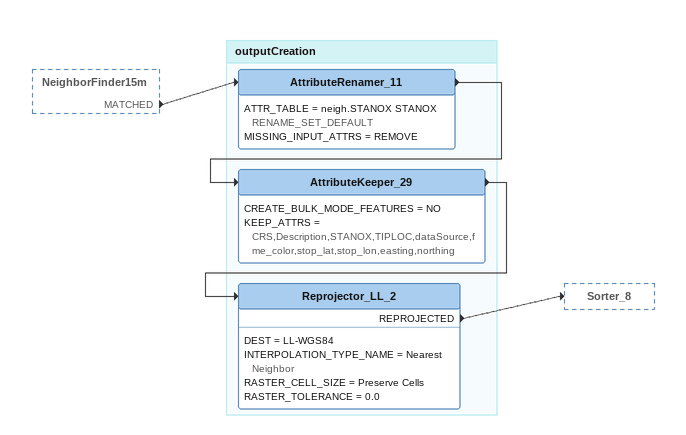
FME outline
NeighborFinder15m [outside]
    MATCHED -> AttributeRenamer_11

Bookmark: outputCreation
AttributeRenamer_11
    ATTR_TABLE = neigh.STANOX STANOX RENAME_SET_DEFAULT
    MISSING_INPUT_ATTRS = REMOVE
    -> AttributeKeeper_29
AttributeKeeper_29
    CREATE_BULK_MODE_FEATURES = NO
    KEEP_ATTRS = CRS,Description,STANOX,TIPLOC,dataSource,fme_color,stop_lat,stop_lon,easting,northing
    -> Reprojector_LL_2
Reprojector_LL_2
    DEST = LL-WGS84
    INTERPOLATION_TYPE_NAME = Nearest Neighbor
    RASTER_CELL_SIZE = Preserve Cells
    RASTER_TOLERANCE = 0.0
    REPROJECTED -> Sorter_8
